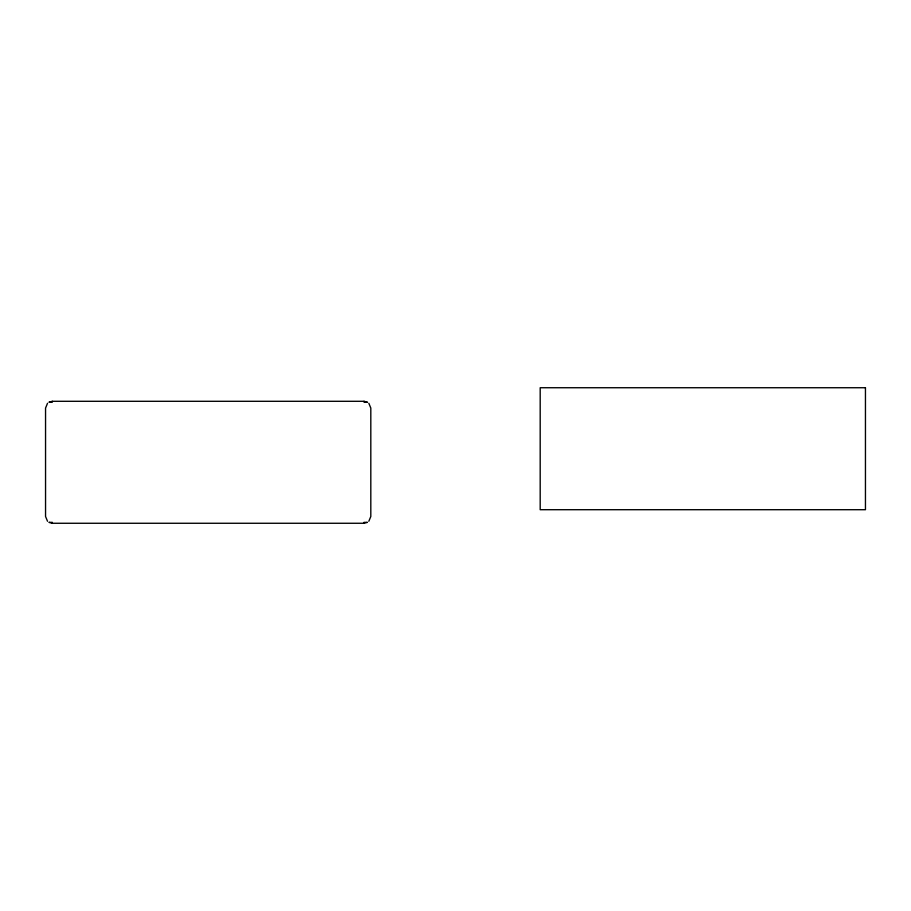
<?xml version="1.0" encoding="UTF-8"?>
<svg xmlns="http://www.w3.org/2000/svg" width="911" height="911" viewBox="0 0 911 911"><rect width="100%" height="100%" fill="white"/><g stroke="black" fill="none" stroke-linecap="round" stroke-linejoin="round"><path stroke-width="1.37" d="M47.531 403.277L45.55 408.071L45.55 516.491L47.531 521.274M368.83 521.274L370.811 516.491L370.811 408.071L368.83 403.277M52.326 401.295L48.943 402.195L52.326 402.195L52.326 401.295L364.036 401.295L367.418 402.195L364.036 402.195L364.036 401.295M364.036 523.267L367.418 522.356L364.036 522.356L364.036 523.267L52.326 523.267L48.943 522.356L52.326 522.356L52.326 523.267M865.45 387.733L540.189 387.733L540.189 509.704L865.45 509.704L865.45 387.733"/></g></svg>
